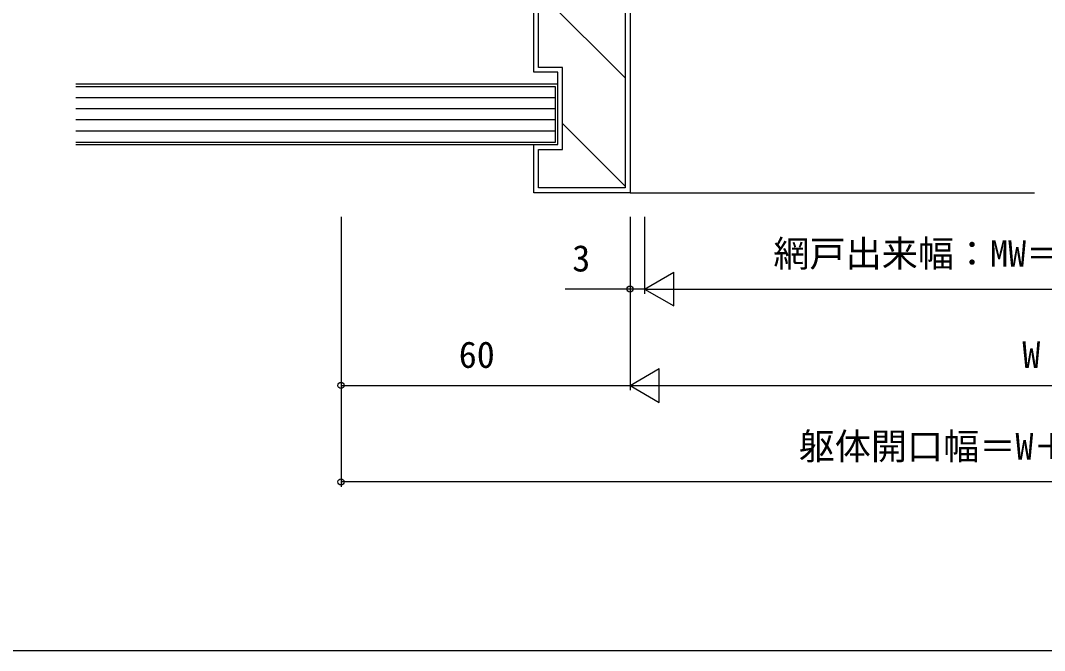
# Model space of a CAD drawing. Units: millimetres, scale not verified. Extents: x -437 to 438, y -344 to 341.
# Drawn here: x 0.6 to 213.2, y -343.8 to -213.1 of the extents above; entities that cross this region are included whole.
import ezdxf
from ezdxf.enums import TextEntityAlignment as Align

# ---------------------------------------------------------------- set-up
doc = ezdxf.new("R2010")
doc.units = ezdxf.units.MM
doc.header["$LTSCALE"] = 2
for name, color, linetype in [('0-6_YKK_D', 6, 'Continuous'), ('0-7_YKK_ZWAK', 7, 'Continuous'), ('0-8_YSS_K', 3, 'Continuous')]:
    doc.layers.add(name, color=color, linetype=linetype)
doc.styles.add('ＭＳ ゴシック', font='')
doc.styles.get('ＭＳ ゴシック').set_extended_font_data('MS Gothic')

msp = doc.modelspace()

# ---------------------------------------------------------------- linework, layer by layer
at = {"layer": '0-6_YKK_D'}
for p, q in [((67.183, -253.8), (67.183, -289.8)), ((67.183, -253.8), (67.183, -309.8)), ((127.183, -253.8), (127.183, -289.8)), ((127.183, -253.8), (127.183, -289.8)), ((127.183, -253.8), (127.183, -269.8)), ((130.184, -253.8), (130.184, -269.8)), ((130.184, -253.8), (130.184, -269.8)), ((130.184, -268.8), (136.246, -265.3)), ((136.246, -272.3), (136.246, -265.3)), ((127.183, -268.8), (113.737, -268.8)), ((130.184, -268.8), (127.183, -268.8)), ((130.184, -268.8), (132.734, -268.8)), ((130.184, -268.8), (136.246, -272.3)), ((130.184, -268.8), (142.308, -268.8)), ((137.184, -268.8), (288.167, -268.8)), ((127.183, -288.8), (133.246, -285.3)), ((133.246, -292.3), (133.246, -285.3)), ((67.183, -288.8), (127.183, -288.8)), ((127.183, -288.8), (133.246, -292.3)), ((127.183, -288.8), (139.308, -288.8)), ((134.183, -288.8), (291.167, -288.8)), ((358.167, -308.8), (67.183, -308.8))]:
    msp.add_line(p, q, dxfattribs=at)
for centre in [(127.183, -268.8), (67.183, -288.8), (67.183, -308.8)]:
    msp.add_circle(centre, 0.637, dxfattribs=at)
at = {"layer": '0-7_YKK_ZWAK'}
msp.add_lwpolyline([(-436.8, -343.8), (438.2, -343.8), (438.2, 306.2)], dxfattribs=at)
at = {"layer": '0-8_YSS_K'}
for p, q in [((108.183, -206.978), (126.183, -224.978)), ((111.683, -229.1), (12.148, -229.1)), ((111.683, -231.4), (12.148, -231.4)), ((111.683, -233.7), (12.148, -233.7)), ((113.183, -234.428), (126.183, -247.428)), ((111.683, -236), (12.148, -236)), ((127.183, -248.8), (211.175, -248.8))]:
    msp.add_line(p, q, dxfattribs=at)
for points in [[(107.183, -193.8), (124.183, -193.8), (124.183, -208.8), (127.183, -208.8), (127.183, -248.8), (107.183, -248.8), (107.183, -238.8), (112.183, -238.8), (112.183, -223.8), (107.183, -223.8)], [(108.183, -194.8), (123.183, -194.8), (123.183, -209.8), (126.183, -209.8), (126.183, -247.8), (108.183, -247.8), (108.183, -239.8), (113.183, -239.8), (113.183, -222.8), (108.183, -222.8)]]:
    msp.add_lwpolyline(points, close=True, dxfattribs=at)
for points in [[(12.148, -238.8), (112.183, -238.8), (112.183, -226.3), (12.148, -226.3)], [(12.148, -238.3), (111.683, -238.3), (111.683, -226.8), (12.148, -226.8)]]:
    msp.add_lwpolyline(points, dxfattribs=at)

# ---------------------------------------------------------------- texts
at = {"layer": '0-6_YKK_D', "style": 'ＭＳ ゴシック'}
for s, p in [('網戸出来幅：MW＝W－6', (156.937, -265.82)), ('3', (115.183, -266.8)), ('60', (91.622, -286.8)), ('W', (208.627, -286.8)), ('躯体開口幅＝W＋120', (162.199, -305.82))]:
    msp.add_text(s, height=5.499, dxfattribs=at).set_placement(p, align=Align.BOTTOM_LEFT)

doc.saveas('drawing.dxf')
